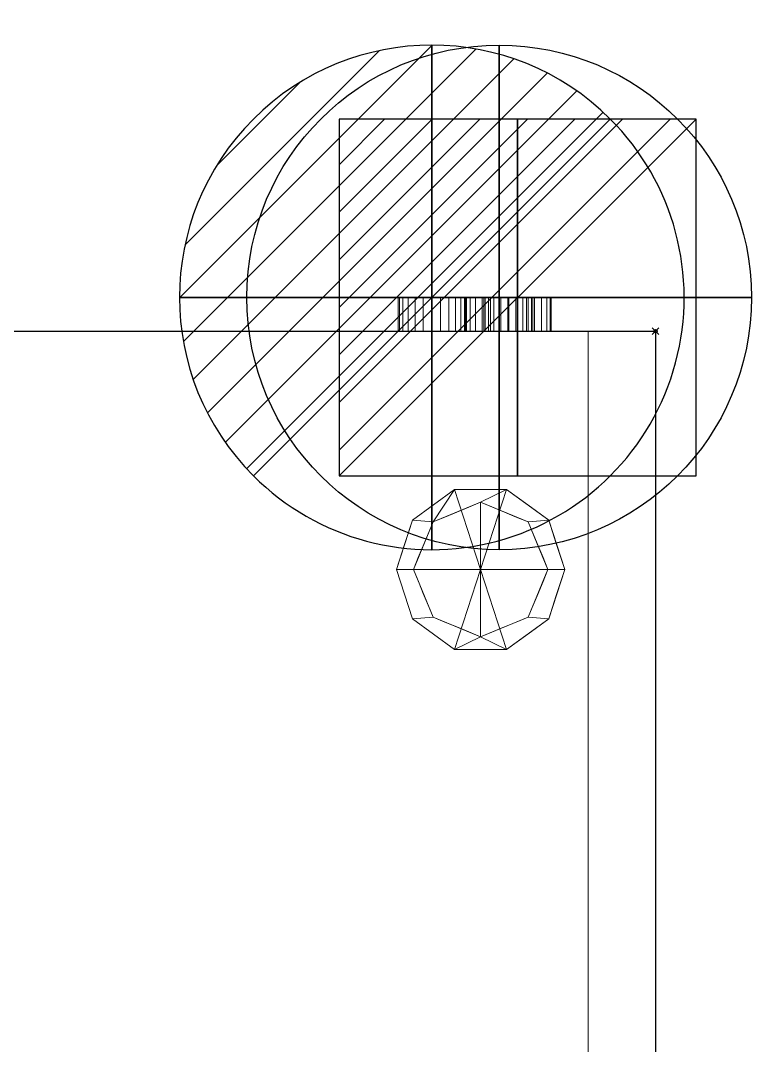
# Model space of a CAD drawing. Extents: x -1 to 433, y -517 to 92.
# Drawn here: x 216.2 to 433.5, y -212.4 to 92.3 of the extents above; entities that cross this region are included whole.
import ezdxf

# ---------------------------------------------------------------- set-up
doc = ezdxf.new("R2010")
doc.units = 0
doc.header["$PDMODE"] = 35
for name, color, linetype in [('IQ_200_2D', 1, 'Continuous'), ('IQ_200_3D', 1, 'Continuous'), ('IQ_CON_COLDWATER_INT', 7, 'Continuous'), ('IQ_CON_DRAIN_INT', 7, 'Continuous'), ('IQ_CON_ELECTRICITY_INT', 7, 'Continuous'), ('IQ_INS_3D', 3, 'Continuous')]:
    doc.layers.add(name, color=color, linetype=linetype)

# ---------------------------------------------------------------- blocks, each defined once
blk = doc.blocks.new('*X0')
at = {"color": 0}
for p, q in [((286.774344, 2204.447934), (296.618251, 2214.291842)), ((286.774344, 2205.862148), (295.204037, 2214.291842)), ((286.774344, 2207.276361), (293.789824, 2214.291842)), ((286.774344, 2208.690575), (292.37561, 2214.291842)), ((286.774344, 2210.104788), (290.961397, 2214.291842)), ((286.774344, 2211.519002), (289.547183, 2214.291842)), ((286.774344, 2212.933216), (288.13297, 2214.291842))]:
    blk.add_line(p, q, dxfattribs=at)
blk = doc.blocks.new('ELECTRICITY')
for p, q in [((2.121, 2.121), (-2.121, 2.121)), ((-2.121, 2.121), (-2.121, -2.121)), ((-2.121, -2.121), (2.121, 2.121)), ((2.121, -2.121), (2.121, 2.121)), ((-2.121, -2.121), (2.121, -2.121))]:
    blk.add_line(p, q)
at = {"extrusion": (-1, 0, 0)}
for p, q in [((0, -2.121, 2.121), (0, 2.121, 2.121)), ((0, 2.121, -2.121), (0, -2.121, -2.121)), ((0, 2.121, 2.121), (0, 2.121, -2.121)), ((0, 2.121, -2.121), (0, -2.121, 2.121)), ((0, -2.121, -2.121), (0, -2.121, 2.121))]:
    blk.add_line(p, q, dxfattribs=at)
at = {"extrusion": (0, -1, 0)}
for p, q in [((2.121, 0, 2.121), (-2.121, 0, 2.121)), ((-2.121, 0, -2.121), (2.121, 0, -2.121)), ((-2.121, 0, 2.121), (-2.121, 0, -2.121)), ((-2.121, 0, -2.121), (2.121, 0, 2.121)), ((2.121, 0, -2.121), (2.121, 0, 2.121))]:
    blk.add_line(p, q, dxfattribs=at)
at = {"xscale": 0.4000000000000909, "yscale": 0.4000000000000909, "zscale": 0.4000000000000909}
blk.add_blockref('*X0', (-116.831, -883.595), dxfattribs=at)
at = {"extrusion": (-1, 0, 0), "xscale": 0.3999999999999773, "yscale": 0.3999999999999773, "zscale": 0.3999999999999773}
blk.add_blockref('*X0', (-116.831, -883.595), dxfattribs=at)
at = {"extrusion": (0, -1, 0), "xscale": 0.4000000000000909, "yscale": 0.4000000000000909, "zscale": 0.4000000000000909}
blk.add_blockref('*X0', (-116.831, -883.595), dxfattribs=at)
blk = doc.blocks.new('*X3')
at = {"color": 0}
for p, q in [((313.993, 2209.039), (321.505, 2216.552)), ((314.108, 2207.74), (322.804, 2216.436)), ((314.158, 2210.619), (319.926, 2216.386)), ((314.399, 2206.617), (323.928, 2216.145)), ((314.821, 2205.625), (324.919, 2215.723)), ((315.101, 2212.976), (317.568, 2215.443)), ((315.354, 2204.743), (325.801, 2215.191)), ((315.985, 2203.96), (326.584, 2214.559))]:
    blk.add_line(p, q, dxfattribs=at)
blk = doc.blocks.new('DRAIN')
blk.add_line((-2.121, -2.121), (2.121, 2.121))
at = {"extrusion": (-1, 0, 0)}
blk.add_line((0, 2.121, -2.121), (0, -2.121, 2.121), dxfattribs=at)
at = {"extrusion": (0, -1, 0)}
blk.add_line((-2.121, 0, -2.121), (2.121, 0, 2.121), dxfattribs=at)
at = {"extrusion": (-1, 0, 0)}
for start, end in [(45, 225), (225, 45)]:
    blk.add_arc((0, 0), 3, start, end, dxfattribs=at)
for start, end in [(45, 225), (225, 45)]:
    blk.add_arc((0, 0), 3, start, end)
at = {"extrusion": (0, -1, 0)}
for start, end in [(45, 225), (225, 45)]:
    blk.add_arc((0, 0), 3, start, end, dxfattribs=at)
at = {"xscale": 0.4000000000000909, "yscale": 0.4000000000000909, "zscale": 0.4000000000000909}
blk.add_blockref('*X3', (-128.597, -883.621), dxfattribs=at)
at = {"extrusion": (-1, 0, 0), "xscale": 0.3999999999999773, "yscale": 0.3999999999999773, "zscale": 0.3999999999999773}
blk.add_blockref('*X3', (-128.597, -883.621), dxfattribs=at)
at = {"extrusion": (0, -1, 0), "xscale": 0.4000000000000909, "yscale": 0.4000000000000909, "zscale": 0.4000000000000909}
blk.add_blockref('*X3', (-128.597, -883.621), dxfattribs=at)
blk = doc.blocks.new('coldwater')
blk.add_circle((0, 0), 3)
at = {"extrusion": (-1, 0, 0)}
blk.add_circle((0, 0), 3, dxfattribs=at)
at = {"extrusion": (0, -1, 0)}
blk.add_circle((0, 0), 3, dxfattribs=at)

msp = doc.modelspace()

# ---------------------------------------------------------------- linework, layer by layer
at = {"layer": 'IQ_200_2D'}
for p, q in [((0, 0), (405, 0)), ((405, 0), (405, -515))]:
    msp.add_line(p, q, dxfattribs=at)
at = {"layer": 'IQ_INS_3D'}
msp.add_point((405, 0), dxfattribs=at)

# ---------------------------------------------------------------- block references
at = {"layer": 'IQ_CON_COLDWATER_INT', "xscale": 25, "yscale": 25, "zscale": 25}
msp.add_blockref('coldwater', (358.5, 10), dxfattribs=at)
at = {"layer": 'IQ_CON_DRAIN_INT', "xscale": 25, "yscale": 25, "zscale": 25}
msp.add_blockref('DRAIN', (338.5, 10), dxfattribs=at)
at = {"layer": 'IQ_CON_ELECTRICITY_INT', "xscale": 25, "yscale": 25, "zscale": 25}
msp.add_blockref('ELECTRICITY', (364, 10), dxfattribs=at)

# ---------------------------------------------------------------- meshes
at = {"layer": 'IQ_200_3D', "lineweight": 9}
mesh = msp.add_polyface(dxfattribs=at)
corners = [(328.5, 10, 275), (328.84, 10, 277.59), (329.84, 10, 280), (331.43, 10, 282.07), (333.5, 10, 283.66), (335.91, 10, 284.66), (338.5, 10, 285), (341.09, 10, 284.66), (343.5, 10, 283.66), (345.57, 10, 282.07), (347.16, 10, 280), (348.16, 10, 277.59), (348.5, 10, 275), (348.16, 10, 272.41), (347.16, 10, 270), (345.57, 10, 267.93), (343.5, 10, 266.34), (341.09, 10, 265.34), (338.5, 10, 265), (335.91, 10, 265.34), (333.5, 10, 266.34), (331.43, 10, 267.93), (329.84, 10, 270), (328.84, 10, 272.41)]
mesh.append_faces([[corners[k] for k in face] for face in [(13, 10, 11, 12), (1, 22, 23, 0)]], dxfattribs={"vtx0": -1})
mesh.append_faces([[corners[k] for k in face] for face in [(17, 19, 15, 16)]], dxfattribs={"vtx0": -1, "vtx1": -1})
mesh.append_faces([[corners[k] for k in face] for face in [(1, 4, 15, 21)]], dxfattribs={"vtx0": -1, "vtx1": -1, "vtx2": -1, "vtx3": -1})
mesh.append_faces([[corners[k] for k in face] for face in [(8, 15, 4, 5)]], dxfattribs={"vtx0": -1, "vtx1": -1, "vtx3": -1})
mesh.append_faces([[corners[k] for k in face] for face in [(1, 21, 22)]], dxfattribs={"vtx0": -1, "vtx2": -1})
mesh.append_faces([[corners[k] for k in face] for face in [(18, 19, 17)]], dxfattribs={"vtx1": -1})
mesh.append_faces([[corners[k] for k in face] for face in [(14, 15, 8, 13)]], dxfattribs={"vtx1": -1, "vtx2": -1})
mesh.append_faces([[corners[k] for k in face] for face in [(6, 7, 8, 5), (2, 3, 4, 1)]], dxfattribs={"vtx2": -1})
mesh.append_faces([[corners[k] for k in face] for face in [(8, 9, 10, 13), (19, 20, 21, 15)]], dxfattribs={"vtx2": -1, "vtx3": -1})
mesh = msp.add_polyface(dxfattribs=at)
corners = [(328.5, 10, 275), (328.84, 10, 272.41), (329.84, 10, 270), (331.43, 10, 267.93), (333.5, 10, 266.34), (335.91, 10, 265.34), (338.5, 10, 265), (341.09, 10, 265.34), (343.5, 10, 266.34), (345.57, 10, 267.93), (347.16, 10, 270), (348.16, 10, 272.41), (348.5, 10, 275), (348.5, 0, 275), (348.16, 0, 272.41), (347.16, 0, 270), (345.57, 0, 267.93), (343.5, 0, 266.34), (341.09, 0, 265.34), (338.5, 0, 265), (335.91, 0, 265.34), (333.5, 0, 266.34), (331.43, 0, 267.93), (329.84, 0, 270), (328.84, 0, 272.41), (328.5, 0, 275)]
mesh.append_faces([[corners[k] for k in face] for face in [(13, 14, 11, 12), (0, 1, 24, 25)]], dxfattribs={"vtx1": -1})
mesh.append_faces([[corners[k] for k in face] for face in [(14, 15, 10, 11), (16, 17, 8, 9), (15, 16, 9, 10), (17, 18, 7, 8), (6, 7, 18, 19), (19, 20, 5, 6), (20, 21, 4, 5), (22, 23, 2, 3), (21, 22, 3, 4), (23, 24, 1, 2)]], dxfattribs={"vtx1": -1, "vtx3": -1})
mesh = msp.add_polyface(dxfattribs=at)
corners = [(348.5, 10, 275), (348.16, 10, 277.59), (347.16, 10, 280), (345.57, 10, 282.07), (343.5, 10, 283.66), (341.09, 10, 284.66), (338.5, 10, 285), (335.91, 10, 284.66), (333.5, 10, 283.66), (331.43, 10, 282.07), (329.84, 10, 280), (328.84, 10, 277.59), (328.5, 10, 275), (328.5, 0, 275), (328.84, 0, 277.59), (329.84, 0, 280), (331.43, 0, 282.07), (333.5, 0, 283.66), (335.91, 0, 284.66), (338.5, 0, 285), (341.09, 0, 284.66), (343.5, 0, 283.66), (345.57, 0, 282.07), (347.16, 0, 280), (348.16, 0, 277.59), (348.5, 0, 275)]
mesh.append_faces([[corners[k] for k in face] for face in [(13, 14, 11, 12), (0, 1, 24, 25)]], dxfattribs={"vtx1": -1})
mesh.append_faces([[corners[k] for k in face] for face in [(14, 15, 10, 11), (16, 17, 8, 9), (15, 16, 9, 10), (17, 18, 7, 8), (6, 7, 18, 19), (19, 20, 5, 6), (20, 21, 4, 5), (22, 23, 2, 3), (21, 22, 3, 4), (23, 24, 1, 2)]], dxfattribs={"vtx1": -1, "vtx3": -1})
mesh = msp.add_polyface(dxfattribs=at)
corners = [(348.5, 10, 328), (348.84, 10, 330.59), (349.84, 10, 333), (351.43, 10, 335.07), (353.5, 10, 336.66), (355.91, 10, 337.66), (358.5, 10, 338), (361.09, 10, 337.66), (363.5, 10, 336.66), (365.57, 10, 335.07), (367.16, 10, 333), (368.16, 10, 330.59), (368.5, 10, 328), (368.16, 10, 325.41), (367.16, 10, 323), (365.57, 10, 320.93), (363.5, 10, 319.34), (361.09, 10, 318.34), (358.5, 10, 318), (355.91, 10, 318.34), (353.5, 10, 319.34), (351.43, 10, 320.93), (349.84, 10, 323), (348.84, 10, 325.41)]
mesh.append_faces([[corners[k] for k in face] for face in [(10, 7, 8, 9), (7, 5, 6), (19, 16, 17, 18), (22, 20, 21), (14, 12, 13)]], dxfattribs={"vtx0": -1})
mesh.append_faces([[corners[k] for k in face] for face in [(1, 4, 15, 22)]], dxfattribs={"vtx0": -1, "vtx1": -1, "vtx2": -1, "vtx3": -1})
mesh.append_faces([[corners[k] for k in face] for face in [(7, 15, 4, 5), (7, 12, 14, 15)]], dxfattribs={"vtx0": -1, "vtx1": -1, "vtx3": -1})
mesh.append_faces([[corners[k] for k in face] for face in [(16, 19, 20)]], dxfattribs={"vtx0": -1, "vtx2": -1})
mesh.append_faces([[corners[k] for k in face] for face in [(15, 16, 20, 22)]], dxfattribs={"vtx1": -1, "vtx2": -1, "vtx3": -1})
mesh.append_faces([[corners[k] for k in face] for face in [(2, 3, 4, 1), (23, 0, 1, 22)]], dxfattribs={"vtx2": -1})
mesh.append_faces([[corners[k] for k in face] for face in [(10, 11, 12, 7)]], dxfattribs={"vtx2": -1, "vtx3": -1})
mesh = msp.add_polyface(dxfattribs=at)
corners = [(348.5, 10, 328), (348.84, 10, 325.41), (349.84, 10, 323), (351.43, 10, 320.93), (353.5, 10, 319.34), (355.91, 10, 318.34), (358.5, 10, 318), (361.09, 10, 318.34), (363.5, 10, 319.34), (365.57, 10, 320.93), (367.16, 10, 323), (368.16, 10, 325.41), (368.5, 10, 328), (368.5, 0, 328), (368.16, 0, 325.41), (367.16, 0, 323), (365.57, 0, 320.93), (363.5, 0, 319.34), (361.09, 0, 318.34), (358.5, 0, 318), (355.91, 0, 318.34), (353.5, 0, 319.34), (351.43, 0, 320.93), (349.84, 0, 323), (348.84, 0, 325.41), (348.5, 0, 328)]
mesh.append_faces([[corners[k] for k in face] for face in [(13, 14, 11, 12), (0, 1, 24, 25)]], dxfattribs={"vtx1": -1})
mesh.append_faces([[corners[k] for k in face] for face in [(14, 15, 10, 11), (16, 17, 8, 9), (15, 16, 9, 10), (17, 18, 7, 8), (6, 7, 18, 19), (19, 20, 5, 6), (20, 21, 4, 5), (22, 23, 2, 3), (21, 22, 3, 4), (23, 24, 1, 2)]], dxfattribs={"vtx1": -1, "vtx3": -1})
mesh = msp.add_polyface(dxfattribs=at)
corners = [(368.5, 10, 328), (368.16, 10, 330.59), (367.16, 10, 333), (365.57, 10, 335.07), (363.5, 10, 336.66), (361.09, 10, 337.66), (358.5, 10, 338), (355.91, 10, 337.66), (353.5, 10, 336.66), (351.43, 10, 335.07), (349.84, 10, 333), (348.84, 10, 330.59), (348.5, 10, 328), (348.5, 0, 328), (348.84, 0, 330.59), (349.84, 0, 333), (351.43, 0, 335.07), (353.5, 0, 336.66), (355.91, 0, 337.66), (358.5, 0, 338), (361.09, 0, 337.66), (363.5, 0, 336.66), (365.57, 0, 335.07), (367.16, 0, 333), (368.16, 0, 330.59), (368.5, 0, 328)]
mesh.append_faces([[corners[k] for k in face] for face in [(13, 14, 11, 12), (0, 1, 24, 25)]], dxfattribs={"vtx1": -1})
mesh.append_faces([[corners[k] for k in face] for face in [(14, 15, 10, 11), (16, 17, 8, 9), (15, 16, 9, 10), (17, 18, 7, 8), (6, 7, 18, 19), (19, 20, 5, 6), (20, 21, 4, 5), (22, 23, 2, 3), (21, 22, 3, 4), (23, 24, 1, 2)]], dxfattribs={"vtx1": -1, "vtx3": -1})
mesh = msp.add_polyface(dxfattribs=at)
corners = [(354, 10, 202), (354.34, 10, 204.59), (355.34, 10, 207), (356.93, 10, 209.07), (359, 10, 210.66), (361.41, 10, 211.66), (364, 10, 212), (366.59, 10, 211.66), (369, 10, 210.66), (371.07, 10, 209.07), (372.66, 10, 207), (373.66, 10, 204.59), (374, 10, 202), (373.66, 10, 199.41), (372.66, 10, 197), (371.07, 10, 194.93), (369, 10, 193.34), (366.59, 10, 192.34), (364, 10, 192), (361.41, 10, 192.34), (359, 10, 193.34), (356.93, 10, 194.93), (355.34, 10, 197), (354.34, 10, 199.41)]
mesh.append_faces([[corners[k] for k in face] for face in [(13, 10, 11, 12), (1, 22, 23, 0)]], dxfattribs={"vtx0": -1})
mesh.append_faces([[corners[k] for k in face] for face in [(17, 19, 15, 16)]], dxfattribs={"vtx0": -1, "vtx1": -1})
mesh.append_faces([[corners[k] for k in face] for face in [(1, 4, 15, 21)]], dxfattribs={"vtx0": -1, "vtx1": -1, "vtx2": -1, "vtx3": -1})
mesh.append_faces([[corners[k] for k in face] for face in [(8, 15, 4, 5)]], dxfattribs={"vtx0": -1, "vtx1": -1, "vtx3": -1})
mesh.append_faces([[corners[k] for k in face] for face in [(1, 21, 22)]], dxfattribs={"vtx0": -1, "vtx2": -1})
mesh.append_faces([[corners[k] for k in face] for face in [(18, 19, 17)]], dxfattribs={"vtx1": -1})
mesh.append_faces([[corners[k] for k in face] for face in [(14, 15, 8, 13)]], dxfattribs={"vtx1": -1, "vtx2": -1})
mesh.append_faces([[corners[k] for k in face] for face in [(6, 7, 8, 5), (2, 3, 4, 1)]], dxfattribs={"vtx2": -1})
mesh.append_faces([[corners[k] for k in face] for face in [(8, 9, 10, 13), (19, 20, 21, 15)]], dxfattribs={"vtx2": -1, "vtx3": -1})
mesh = msp.add_polyface(dxfattribs=at)
corners = [(354, 10, 202), (354.34, 10, 199.41), (355.34, 10, 197), (356.93, 10, 194.93), (359, 10, 193.34), (361.41, 10, 192.34), (364, 10, 192), (366.59, 10, 192.34), (369, 10, 193.34), (371.07, 10, 194.93), (372.66, 10, 197), (373.66, 10, 199.41), (374, 10, 202), (374, 0, 202), (373.66, 0, 199.41), (372.66, 0, 197), (371.07, 0, 194.93), (369, 0, 193.34), (366.59, 0, 192.34), (364, 0, 192), (361.41, 0, 192.34), (359, 0, 193.34), (356.93, 0, 194.93), (355.34, 0, 197), (354.34, 0, 199.41), (354, 0, 202)]
mesh.append_faces([[corners[k] for k in face] for face in [(13, 14, 11, 12), (0, 1, 24, 25)]], dxfattribs={"vtx1": -1})
mesh.append_faces([[corners[k] for k in face] for face in [(14, 15, 10, 11), (16, 17, 8, 9), (15, 16, 9, 10), (17, 18, 7, 8), (6, 7, 18, 19), (19, 20, 5, 6), (20, 21, 4, 5), (22, 23, 2, 3), (21, 22, 3, 4), (23, 24, 1, 2)]], dxfattribs={"vtx1": -1, "vtx3": -1})
mesh = msp.add_polyface(dxfattribs=at)
corners = [(374, 10, 202), (373.66, 10, 204.59), (372.66, 10, 207), (371.07, 10, 209.07), (369, 10, 210.66), (366.59, 10, 211.66), (364, 10, 212), (361.41, 10, 211.66), (359, 10, 210.66), (356.93, 10, 209.07), (355.34, 10, 207), (354.34, 10, 204.59), (354, 10, 202), (354, 0, 202), (354.34, 0, 204.59), (355.34, 0, 207), (356.93, 0, 209.07), (359, 0, 210.66), (361.41, 0, 211.66), (364, 0, 212), (366.59, 0, 211.66), (369, 0, 210.66), (371.07, 0, 209.07), (372.66, 0, 207), (373.66, 0, 204.59), (374, 0, 202)]
mesh.append_faces([[corners[k] for k in face] for face in [(13, 14, 11, 12), (0, 1, 24, 25)]], dxfattribs={"vtx1": -1})
mesh.append_faces([[corners[k] for k in face] for face in [(14, 15, 10, 11), (16, 17, 8, 9), (15, 16, 9, 10), (17, 18, 7, 8), (6, 7, 18, 19), (19, 20, 5, 6), (20, 21, 4, 5), (22, 23, 2, 3), (21, 22, 3, 4), (23, 24, 1, 2)]], dxfattribs={"vtx1": -1, "vtx3": -1})
mesh = msp.add_polyface(dxfattribs=at)
corners = [(405, 0, 896), (0, 0, 896), (0, -505, 896), (405, -505, 896)]
mesh.append_faces([[corners[k] for k in face] for face in [(0, 1, 2, 3)]])
mesh = msp.add_polyface(dxfattribs=at)
corners = [(405, -515, 876), (0, -515, 876), (0, 0, 876), (405, 0, 876)]
mesh.append_faces([[corners[k] for k in face] for face in [(0, 1, 2, 3)]])
mesh = msp.add_polyface(dxfattribs=at)
corners = [(405, 0, 876), (0, 0, 876), (0, 0, 896), (405, 0, 896)]
mesh.append_faces([[corners[k] for k in face] for face in [(0, 1, 2, 3)]])
mesh = msp.add_polyface(dxfattribs=at)
corners = [(20, 0, 876), (20, -475, 876), (385, -475, 876), (385, 0, 876)]
mesh.append_faces([[corners[k] for k in face] for face in [(0, 1, 2, 3)]])
mesh = msp.add_polyface(dxfattribs=at)
corners = [(385, -475, 152), (20, -475, 152), (20, 0, 152), (385, 0, 152)]
mesh.append_faces([[corners[k] for k in face] for face in [(0, 1, 2, 3)]])
mesh = msp.add_polyface(dxfattribs=at)
corners = [(385, 0, 876), (385, 0, 152), (20, 0, 152), (20, 0, 876)]
mesh.append_faces([[corners[k] for k in face] for face in [(0, 1, 2, 3)]])
mesh = msp.add_polyface(dxfattribs=at)
corners = [(328.5, 0, 275), (328.84, 0, 272.41), (329.84, 0, 270), (331.43, 0, 267.93), (333.5, 0, 266.34), (335.91, 0, 265.34), (338.5, 0, 265), (341.09, 0, 265.34), (343.5, 0, 266.34), (345.57, 0, 267.93), (347.16, 0, 270), (348.16, 0, 272.41), (348.5, 0, 275), (348.16, 0, 277.59), (347.16, 0, 280), (345.57, 0, 282.07), (343.5, 0, 283.66), (341.09, 0, 284.66), (338.5, 0, 285), (335.91, 0, 284.66), (333.5, 0, 283.66), (331.43, 0, 282.07), (329.84, 0, 280), (328.84, 0, 277.59)]
mesh.append_faces([[corners[k] for k in face] for face in [(9, 7, 8), (16, 14, 15)]], dxfattribs={"vtx0": -1})
mesh.append_faces([[corners[k] for k in face] for face in [(3, 9, 23, 2), (20, 9, 16, 19), (23, 9, 20)]], dxfattribs={"vtx0": -1, "vtx1": -1, "vtx2": -1})
mesh.append_faces([[corners[k] for k in face] for face in [(11, 13, 14, 16)]], dxfattribs={"vtx0": -1, "vtx2": -1, "vtx3": -1})
mesh.append_faces([[corners[k] for k in face] for face in [(16, 9, 10, 11)]], dxfattribs={"vtx0": -1, "vtx3": -1})
mesh.append_faces([[corners[k] for k in face] for face in [(1, 2, 23, 0), (12, 13, 11)]], dxfattribs={"vtx1": -1})
mesh.append_faces([[corners[k] for k in face] for face in [(5, 6, 7, 9), (3, 4, 5, 9)]], dxfattribs={"vtx2": -1, "vtx3": -1})
mesh.append_faces([[corners[k] for k in face] for face in [(16, 17, 18, 19), (20, 21, 22, 23)]], dxfattribs={"vtx3": -1})
mesh = msp.add_polyface(dxfattribs=at)
corners = [(348.5, 0, 328), (348.84, 0, 325.41), (349.84, 0, 323), (351.43, 0, 320.93), (353.5, 0, 319.34), (355.91, 0, 318.34), (358.5, 0, 318), (361.09, 0, 318.34), (363.5, 0, 319.34), (365.57, 0, 320.93), (367.16, 0, 323), (368.16, 0, 325.41), (368.5, 0, 328), (368.16, 0, 330.59), (367.16, 0, 333), (365.57, 0, 335.07), (363.5, 0, 336.66), (361.09, 0, 337.66), (358.5, 0, 338), (355.91, 0, 337.66), (353.5, 0, 336.66), (351.43, 0, 335.07), (349.84, 0, 333), (348.84, 0, 330.59)]
mesh.append_faces([[corners[k] for k in face] for face in [(1, 23, 0)]], dxfattribs={"vtx0": -1})
mesh.append_faces([[corners[k] for k in face] for face in [(2, 9, 23, 1), (23, 9, 20)]], dxfattribs={"vtx0": -1, "vtx1": -1, "vtx2": -1})
mesh.append_faces([[corners[k] for k in face] for face in [(16, 17, 14, 15), (19, 20, 17, 18)]], dxfattribs={"vtx1": -1})
mesh.append_faces([[corners[k] for k in face] for face in [(9, 10, 17, 20)]], dxfattribs={"vtx1": -1, "vtx2": -1, "vtx3": -1})
mesh.append_faces([[corners[k] for k in face] for face in [(8, 9, 4, 5)]], dxfattribs={"vtx1": -1, "vtx3": -1})
mesh.append_faces([[corners[k] for k in face] for face in [(2, 3, 4, 9), (10, 11, 12, 17), (12, 13, 14, 17)]], dxfattribs={"vtx2": -1, "vtx3": -1})
mesh.append_faces([[corners[k] for k in face] for face in [(5, 6, 7, 8), (20, 21, 22, 23)]], dxfattribs={"vtx3": -1})
mesh = msp.add_polyface(dxfattribs=at)
corners = [(354, 0, 202), (354.34, 0, 199.41), (355.34, 0, 197), (356.93, 0, 194.93), (359, 0, 193.34), (361.41, 0, 192.34), (364, 0, 192), (366.59, 0, 192.34), (369, 0, 193.34), (371.07, 0, 194.93), (372.66, 0, 197), (373.66, 0, 199.41), (374, 0, 202), (373.66, 0, 204.59), (372.66, 0, 207), (371.07, 0, 209.07), (369, 0, 210.66), (366.59, 0, 211.66), (364, 0, 212), (361.41, 0, 211.66), (359, 0, 210.66), (356.93, 0, 209.07), (355.34, 0, 207), (354.34, 0, 204.59)]
mesh.append_faces([[corners[k] for k in face] for face in [(9, 7, 8), (16, 14, 15)]], dxfattribs={"vtx0": -1})
mesh.append_faces([[corners[k] for k in face] for face in [(3, 9, 23, 2), (20, 9, 16, 19), (23, 9, 20)]], dxfattribs={"vtx0": -1, "vtx1": -1, "vtx2": -1})
mesh.append_faces([[corners[k] for k in face] for face in [(11, 13, 14, 16)]], dxfattribs={"vtx0": -1, "vtx2": -1, "vtx3": -1})
mesh.append_faces([[corners[k] for k in face] for face in [(16, 9, 10, 11)]], dxfattribs={"vtx0": -1, "vtx3": -1})
mesh.append_faces([[corners[k] for k in face] for face in [(1, 2, 23, 0), (12, 13, 11)]], dxfattribs={"vtx1": -1})
mesh.append_faces([[corners[k] for k in face] for face in [(5, 6, 7, 9), (3, 4, 5, 9)]], dxfattribs={"vtx2": -1, "vtx3": -1})
mesh.append_faces([[corners[k] for k in face] for face in [(16, 17, 18, 19), (20, 21, 22, 23)]], dxfattribs={"vtx3": -1})
mesh = msp.add_polyface(dxfattribs=at)
corners = [(385, 0, 876), (385, -515, 876), (405, -515, 876), (405, 0, 876)]
mesh.append_faces([[corners[k] for k in face] for face in [(0, 1, 2, 3)]])
mesh = msp.add_polyface(dxfattribs=at)
corners = [(405, -515, 152), (385, -515, 152), (385, 0, 152), (405, 0, 152)]
mesh.append_faces([[corners[k] for k in face] for face in [(0, 1, 2, 3)]])
mesh = msp.add_polyface(dxfattribs=at)
corners = [(405, 0, 876), (405, 0, 152), (385, 0, 152), (385, 0, 876)]
mesh.append_faces([[corners[k] for k in face] for face in [(0, 1, 2, 3)]])
mesh = msp.add_polyface(dxfattribs=at)
corners = [(385, 0, 876), (385, 0, 152), (385, -515, 152), (385, -515, 876)]
mesh.append_faces([[corners[k] for k in face] for face in [(0, 1, 2, 3)]])
mesh = msp.add_polyface(dxfattribs=at)
corners = [(385, -475, 876), (385, -475, 152), (385, 0, 152), (385, 0, 876)]
mesh.append_faces([[corners[k] for k in face] for face in [(0, 1, 2, 3)]])
mesh = msp.add_polyface(dxfattribs=at)
corners = [(405, 0, 896), (405, -505, 896), (405, -507.59, 895.66), (405, -510, 894.66), (405, -512.07, 893.07), (405, -513.66, 891), (405, -514.66, 888.59), (405, -515, 886), (405, -515, 876), (405, 0, 876)]
mesh.append_faces([[corners[k] for k in face] for face in [(7, 5, 6)]], dxfattribs={"vtx0": -1})
mesh.append_faces([[corners[k] for k in face] for face in [(1, 5, 7, 8)]], dxfattribs={"vtx0": -1, "vtx1": -1, "vtx3": -1})
mesh.append_faces([[corners[k] for k in face] for face in [(9, 0, 1, 8), (3, 4, 5)]], dxfattribs={"vtx2": -1})
mesh.append_faces([[corners[k] for k in face] for face in [(1, 2, 3, 5)]], dxfattribs={"vtx2": -1, "vtx3": -1})
mesh = msp.add_polyface(dxfattribs=at)
corners = [(405, -515, 876), (405, -515, 152), (405, 0, 152), (405, 0, 876)]
mesh.append_faces([[corners[k] for k in face] for face in [(0, 1, 2, 3)]])
mesh = msp.add_polyface(dxfattribs=at)
corners = [(353, -70.9, 152), (378, -70.9, 152), (373.23, -56.21, 152), (360.73, -47.12, 152), (345.27, -47.12, 152), (332.77, -56.21, 152), (328, -70.9, 152)]
mesh.append_faces([[corners[k] for k in face] for face in [(0, 4, 5, 6)]], dxfattribs={"vtx0": -1})
mesh.append_faces([[corners[k] for k in face] for face in [(4, 0, 3)]], dxfattribs={"vtx0": -1, "vtx1": -1})
mesh.append_faces([[corners[k] for k in face] for face in [(0, 1, 2, 3)]], dxfattribs={"vtx3": -1})
mesh = msp.add_polyface(dxfattribs=at)
corners = [(328, -70.9, 152), (332.77, -56.21, 152), (345.27, -47.12, 152), (360.73, -47.12, 152), (373.23, -56.21, 152), (378, -70.9, 152), (378, -70.9, 60), (373.23, -56.21, 60), (360.73, -47.12, 60), (345.27, -47.12, 60), (332.77, -56.21, 60), (328, -70.9, 60), (375.48, -63.15, 152), (375.61, -63.55, 60), (366.98, -51.66, 60), (366.98, -51.66, 152), (353, -47.12, 152), (353, -47.12, 60), (339.02, -51.66, 60), (339.02, -51.66, 152), (330.52, -63.15, 60), (330.39, -63.55, 152)]
mesh.append_faces([[corners[k] for k in face] for face in [(13, 5, 6)]], dxfattribs={"vtx0": -1})
mesh.append_faces([[corners[k] for k in face] for face in [(7, 12, 13), (5, 13, 12), (1, 20, 21), (11, 21, 20), (20, 1, 10)]], dxfattribs={"vtx0": -1, "vtx1": -1})
mesh.append_faces([[corners[k] for k in face] for face in [(7, 4, 12)]], dxfattribs={"vtx0": -1, "vtx2": -1})
mesh.append_faces([[corners[k] for k in face] for face in [(15, 4, 7, 14), (3, 15, 14, 8), (17, 9, 2, 16), (19, 2, 9, 18), (18, 10, 1, 19), (16, 3, 8, 17)]], dxfattribs={"vtx1": -1, "vtx3": -1})
mesh.append_faces([[corners[k] for k in face] for face in [(11, 0, 21)]], dxfattribs={"vtx2": -1})
mesh = msp.add_polyface(dxfattribs=at)
corners = [(328, -70.9, 60), (332.77, -56.21, 60), (345.27, -47.12, 60), (360.73, -47.12, 60), (373.23, -56.21, 60), (378, -70.9, 60), (373, -70.9, 60), (367.14, -56.76, 60), (353, -50.9, 60), (338.86, -56.76, 60), (333, -70.9, 60)]
mesh.append_faces([[corners[k] for k in face] for face in [(1, 9, 10, 0)]], dxfattribs={"vtx0": -1})
mesh.append_faces([[corners[k] for k in face] for face in [(1, 2, 9)]], dxfattribs={"vtx1": -1, "vtx2": -1})
mesh.append_faces([[corners[k] for k in face] for face in [(3, 4, 7, 8), (8, 9, 2, 3)]], dxfattribs={"vtx1": -1, "vtx3": -1})
mesh.append_faces([[corners[k] for k in face] for face in [(4, 5, 6, 7)]], dxfattribs={"vtx3": -1})
mesh = msp.add_polyface(dxfattribs=at)
corners = [(333, -70.9, 60), (338.86, -56.76, 60), (353, -50.9, 60), (367.14, -56.76, 60), (373, -70.9, 60), (373, -70.9, 0), (367.14, -56.76, 0), (353, -50.9, 0), (338.86, -56.76, 0), (333, -70.9, 0), (369.61, -62.72, 60), (370.07, -63.83, 0), (368.61, -60.29, 0), (360.07, -53.83, 60), (360.07, -53.83, 0), (356.54, -52.36, 0), (335.93, -63.83, 60), (335.93, -63.83, 0), (334.69, -66.81, 0), (345.93, -53.83, 0), (345.93, -53.83, 60), (349.46, -52.36, 60), (371.31, -66.81, 60), (363.61, -55.29, 0), (363.61, -55.29, 60), (356.54, -52.36, 60), (337.39, -60.29, 60), (337.39, -60.29, 0), (334.46, -67.36, 60), (342.39, -55.29, 0), (342.39, -55.29, 60), (349.46, -52.36, 0), (371.54, -67.36, 0)]
mesh.append_faces([[corners[k] for k in face] for face in [(28, 9, 0), (32, 4, 5)]], dxfattribs={"vtx0": -1})
mesh.append_faces([[corners[k] for k in face] for face in [(18, 16, 17), (9, 28, 18), (4, 32, 22)]], dxfattribs={"vtx0": -1, "vtx1": -1})
mesh.append_faces([[corners[k] for k in face] for face in [(3, 12, 6), (10, 11, 12)]], dxfattribs={"vtx0": -1, "vtx2": -1})
mesh.append_faces([[corners[k] for k in face] for face in [(10, 22, 11), (3, 10, 12), (28, 16, 18), (32, 11, 22)]], dxfattribs={"vtx1": -1, "vtx2": -1})
mesh.append_faces([[corners[k] for k in face] for face in [(15, 7, 2, 25), (13, 24, 23, 14), (7, 31, 21, 2), (19, 29, 30, 20), (25, 13, 14, 15), (8, 27, 26, 1), (1, 30, 29, 8), (24, 3, 6, 23), (27, 17, 16, 26), (31, 19, 20, 21)]], dxfattribs={"vtx1": -1, "vtx3": -1})
mesh = msp.add_polyface(dxfattribs=at)
corners = [(333, -70.9, 0), (338.86, -56.76, 0), (353, -50.9, 0), (367.14, -56.76, 0), (373, -70.9, 0), (353, -70.9, 0)]
mesh.append_faces([[corners[k] for k in face] for face in [(3, 4, 5, 2)]], dxfattribs={"vtx2": -1})
mesh.append_faces([[corners[k] for k in face] for face in [(5, 0, 1, 2)]], dxfattribs={"vtx3": -1})
mesh = msp.add_polyface(dxfattribs=at)
corners = [(353, -70.9, 152), (328, -70.9, 152), (332.77, -85.59, 152), (345.27, -94.68, 152), (360.73, -94.68, 152), (373.23, -85.59, 152), (378, -70.9, 152)]
mesh.append_faces([[corners[k] for k in face] for face in [(0, 4, 5, 6)]], dxfattribs={"vtx0": -1})
mesh.append_faces([[corners[k] for k in face] for face in [(0, 3, 4)]], dxfattribs={"vtx0": -1, "vtx2": -1})
mesh.append_faces([[corners[k] for k in face] for face in [(0, 1, 2, 3)]], dxfattribs={"vtx3": -1})
mesh = msp.add_polyface(dxfattribs=at)
corners = [(378, -70.9, 152), (373.23, -85.59, 152), (360.73, -94.68, 152), (345.27, -94.68, 152), (332.77, -85.59, 152), (328, -70.9, 152), (328, -70.9, 60), (332.77, -85.59, 60), (345.27, -94.68, 60), (360.73, -94.68, 60), (373.23, -85.59, 60), (378, -70.9, 60), (339.02, -90.14, 152), (339.02, -90.14, 60), (330.39, -78.25, 152), (330.39, -78.25, 60), (353, -94.68, 152), (353, -94.68, 60), (366.98, -90.14, 60), (366.98, -90.14, 152), (375.48, -78.65, 60), (375.61, -78.25, 152)]
mesh.append_faces([[corners[k] for k in face] for face in [(1, 20, 21), (11, 21, 20), (20, 1, 10)]], dxfattribs={"vtx0": -1, "vtx1": -1})
mesh.append_faces([[corners[k] for k in face] for face in [(4, 14, 15, 7), (2, 16, 17, 9), (13, 8, 3, 12), (7, 13, 12, 4), (9, 18, 19, 2), (16, 3, 8, 17), (1, 19, 18, 10)]], dxfattribs={"vtx1": -1, "vtx3": -1})
mesh.append_faces([[corners[k] for k in face] for face in [(5, 6, 15, 14), (11, 0, 21)]], dxfattribs={"vtx2": -1})
mesh = msp.add_polyface(dxfattribs=at)
corners = [(378, -70.9, 60), (373.23, -85.59, 60), (360.73, -94.68, 60), (345.27, -94.68, 60), (332.77, -85.59, 60), (328, -70.9, 60), (333, -70.9, 60), (338.86, -85.04, 60), (353, -90.9, 60), (367.14, -85.04, 60), (373, -70.9, 60)]
mesh.append_faces([[corners[k] for k in face] for face in [(9, 1, 2, 8)]], dxfattribs={"vtx0": -1, "vtx2": -1})
mesh.append_faces([[corners[k] for k in face] for face in [(6, 7, 4, 5)]], dxfattribs={"vtx1": -1})
mesh.append_faces([[corners[k] for k in face] for face in [(2, 3, 8)]], dxfattribs={"vtx1": -1, "vtx2": -1})
mesh.append_faces([[corners[k] for k in face] for face in [(7, 8, 3, 4)]], dxfattribs={"vtx1": -1, "vtx3": -1})
mesh.append_faces([[corners[k] for k in face] for face in [(10, 0, 1, 9)]], dxfattribs={"vtx2": -1})
mesh = msp.add_polyface(dxfattribs=at)
corners = [(373, -70.9, 60), (367.14, -85.04, 60), (353, -90.9, 60), (338.86, -85.04, 60), (333, -70.9, 60), (333, -70.9, 0), (338.86, -85.04, 0), (353, -90.9, 0), (367.14, -85.04, 0), (373, -70.9, 0), (336.39, -79.08, 0), (335.93, -77.97, 60), (334.69, -74.99, 60), (345.93, -87.97, 60), (345.93, -87.97, 0), (349.46, -89.44, 0), (370.07, -77.97, 60), (370.07, -77.97, 0), (371.31, -74.99, 0), (360.07, -87.97, 0), (360.07, -87.97, 60), (356.54, -89.44, 60), (337.39, -81.51, 60), (334.69, -74.99, 0), (342.39, -86.51, 0), (342.39, -86.51, 60), (349.46, -89.44, 60), (368.61, -81.51, 60), (368.61, -81.51, 0), (371.54, -74.44, 60), (363.61, -86.51, 0), (363.61, -86.51, 60), (356.54, -89.44, 0)]
mesh.append_faces([[corners[k] for k in face] for face in [(29, 9, 0)]], dxfattribs={"vtx0": -1})
mesh.append_faces([[corners[k] for k in face] for face in [(6, 22, 10), (18, 16, 17), (9, 29, 18), (22, 6, 3), (10, 11, 23)]], dxfattribs={"vtx0": -1, "vtx1": -1})
mesh.append_faces([[corners[k] for k in face] for face in [(23, 11, 12)]], dxfattribs={"vtx0": -1, "vtx2": -1})
mesh.append_faces([[corners[k] for k in face] for face in [(22, 11, 10), (29, 16, 18)]], dxfattribs={"vtx1": -1, "vtx2": -1})
mesh.append_faces([[corners[k] for k in face] for face in [(24, 14, 13, 25), (15, 7, 2, 26), (28, 17, 16, 27), (26, 13, 14, 15), (19, 30, 31, 20), (25, 3, 6, 24), (21, 2, 7, 32), (8, 28, 27, 1), (1, 31, 30, 8), (32, 19, 20, 21)]], dxfattribs={"vtx1": -1, "vtx3": -1})
mesh.append_faces([[corners[k] for k in face] for face in [(4, 5, 23, 12)]], dxfattribs={"vtx2": -1})
mesh = msp.add_polyface(dxfattribs=at)
corners = [(373, -70.9, 0), (367.14, -85.04, 0), (353, -90.9, 0), (338.86, -85.04, 0), (333, -70.9, 0), (353, -70.9, 0)]
mesh.append_faces([[corners[k] for k in face] for face in [(5, 2, 3, 4)]], dxfattribs={"vtx0": -1})
mesh.append_faces([[corners[k] for k in face] for face in [(5, 0, 1, 2)]], dxfattribs={"vtx3": -1})

doc.saveas('drawing.dxf')
